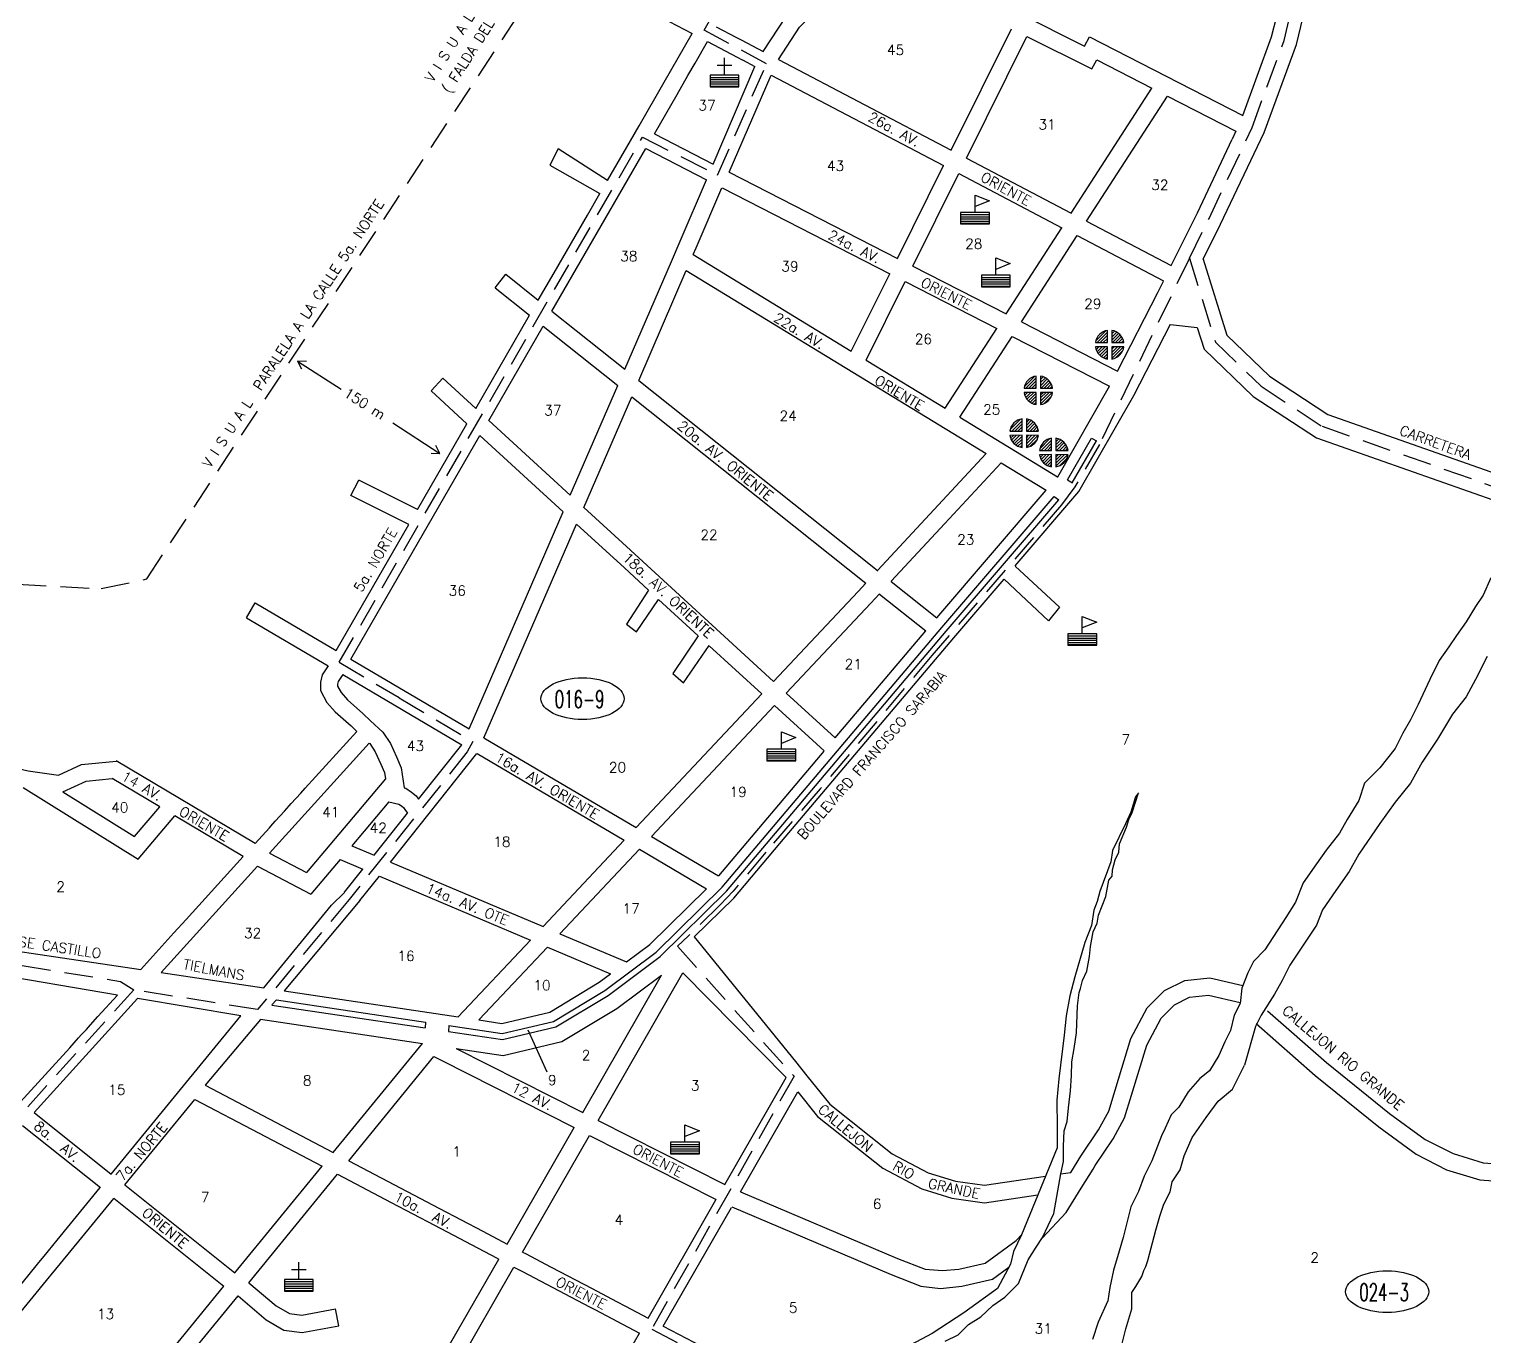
# Model space of a CAD drawing. Extents: x 400988 to 407997, y 1792700 to 1796871.
# Drawn here: x 404443 to 405457, y 1794947 to 1795858 of the extents above; entities that cross this region are included whole.
import ezdxf

# ---------------------------------------------------------------- set-up
doc = ezdxf.new("R2010")
doc.units = 0
doc.header["$LTSCALE"] = 80
doc.header["$MEASUREMENT"] = 0
doc.linetypes.add('HIDDEN', pattern=[0.375, 0.25, -0.125])
doc.layers.get('0').update_dxf_attribs({"linetype": 'CONTINUOUS'})
for name, color, linetype in [('4', 9, 'CONTINUOUS'), ('9', 5, 'CONTINUOUS'), ('A', 3, 'CONTINUOUS'), ('C', 1, 'CONTINUOUS'), ('D', 6, 'CONTINUOUS'), ('F', 15, 'CONTINUOUS'), ('L', 14, 'CONTINUOUS')]:
    doc.layers.add(name, color=color, linetype=linetype)
doc.styles.add('ROMANS', font='ROMANS', dxfattribs={"height": 7})

# ---------------------------------------------------------------- blocks, each defined once
blk = doc.blocks.new('IGL')
for p, q in [((-5, 5), (5, 5)), ((0, -2), (0, 10)), ((-10, -3.5), (10, -3.5)), ((-10, -5), (10, -5)), ((-10, -6.5), (10, -6.5)), ((-10, -8), (10, -8)), ((-10, -9.5), (10, -9.5))]:
    blk.add_line(p, q)
blk.add_lwpolyline([(-10, -2), (-10, -10), (10, -10), (10, -2)], close=True)
blk = doc.blocks.new('ESC')
for p, q in [((0, -2), (0, 10)), ((0, 10), (10, 6)), ((10, 6), (0, 2)), ((-10, -3.5), (10, -3.5)), ((-10, -5), (10, -5)), ((-10, -6.5), (10, -6.5)), ((-10, -8), (10, -8)), ((-10, -9.5), (10, -9.5))]:
    blk.add_line(p, q)
blk.add_lwpolyline([(-10, -2), (-10, -10), (10, -10), (10, -2)], close=True)
blk = doc.blocks.new('SME')
for p, q in [((-9.88686, 1.5), (-1.498153, 1.506218)), ((-9.650157, 2.621921), (-2.621921, 9.650157)), ((-8.64984, 1.500917), (-1.499727, 8.65103)), ((-6.526947, 1.50249), (-1.49926, 6.530177)), ((-4.404053, 1.504064), (-1.498793, 4.409324)), ((-2.281159, 1.505637), (-1.498325, 2.288471)), ((-1.498153, 1.506218), (-1.5, 9.88686)), ((1.5, 9.88686), (1.524648, 1.506218)), ((1.507269, 7.415385), (3.47039, 9.378507)), ((1.513489, 5.300286), (4.919461, 8.706257)), ((1.51971, 3.185186), (6.189124, 7.8546)), ((1.524648, 1.506218), (9.88686, 1.5)), ((1.961737, 1.505893), (7.295316, 6.839471)), ((4.081481, 1.504317), (8.241248, 5.664083)), ((6.201226, 1.50274), (9.018655, 4.32017)), ((8.32097, 1.501164), (9.604462, 2.784657)), ((-1.498153, -1.433517), (-9.88686, -1.5)), ((-9.835546, -1.806109), (-9.526582, -1.497145)), ((-9.378507, -3.47039), (-7.388315, -1.480198)), ((-8.706257, -4.919461), (-5.250048, -1.463252)), ((-7.8546, -6.189124), (-3.111781, -1.446305)), ((-6.839471, -7.295316), (-1.498267, -1.954111)), ((-5.664083, -8.241248), (-1.49873, -4.075895)), ((-4.32017, -9.018655), (-1.499194, -6.197679)), ((-2.784656, -9.604462), (-1.499657, -8.319463)), ((-1.5, -9.88686), (-1.498153, -1.433517)), ((1.524648, -1.433517), (1.5, -9.88686)), ((1.500949, -9.561497), (9.565005, -1.497441)), ((1.507152, -7.433974), (7.460417, -1.480709)), ((1.513356, -5.30645), (5.355829, -1.463976)), ((1.519559, -3.178927), (3.251241, -1.447244)), ((9.88686, -1.5), (1.524648, -1.433517)), ((4.033158, -9.150609), (9.150609, -4.033158))]:
    blk.add_line(p, q)
for start, end in [(98.626927, 171.373073), (8.626927, 81.373073), (188.626927, 261.373073), (278.626927, 351.373073)]:
    blk.add_arc((0, 0), 10, start, end)
blk = doc.blocks.new('ELL')
blk.add_circle((0, 0), 1)

msp = doc.modelspace()

# ---------------------------------------------------------------- linework, layer by layer
at = {"layer": '4', "color": 9, "linetype": 'HIDDEN'}
msp.add_line((404701.21875, 1795391.75), (404752.65625, 1795361.125), dxfattribs=at)
for points in [[(404175.375, 1795574), (404283.8125, 1795509.125), (404375.25, 1795473.875), (404493.40625, 1795467.75), (404525.3125, 1795474.5), (404819.34375, 1795920.5), (404876.15625, 1795998.375)], [(404913.885566, 1795856.87224), (404965.391955, 1795946.017656)], [(405252.132318, 1795698.110722), (405265.811515, 1795725.624299), (405295.849723, 1795789.013873), (405318.102282, 1795849.624167), (405322.453608, 1795867.588247)], [(404870.773749, 1795782.255846), (404923.118726, 1795755.917649), (404957.391175, 1795833.328721), (404913.885566, 1795856.87224)], [(404659.390512, 1795416.401291), (404870.773749, 1795782.255846)], [(405252.132318, 1795698.110722), (405189.444651, 1795568.219572), (405172.319523, 1795538.601677), (405162.965169, 1795526.119427), (405072.66904, 1795421.251147), (404994.764688, 1795328.288181), (404956.881829, 1795284.121145), (404934.147299, 1795256.964474), (404925.325263, 1795247.619776), (404903.010702, 1795225.81548), (404895.226553, 1795218.547381), (404976.541212, 1795127.927626)], [(405252.132318, 1795698.110722), (405270.247374, 1795639.429973), (405302.273477, 1795608.729133), (405344.698851, 1795580.862793), (405471.146684, 1795536.468113), (405553.107712, 1795493.748327), (405600.815551, 1795463.378804), (405630.448908, 1795422.168254), (405637.897766, 1795403.958869)], [(404659.390512, 1795416.401291), (404701.213067, 1795391.77468)], [(404752.650725, 1795361.126635), (404748.752474, 1795354.07463), (404666.283962, 1795251.164603), (404602.51747, 1795174.464482), (404516.230287, 1795188.123274)], [(404349.475051, 1795219.459429), (404506.917642, 1795194.07827), (404516.230287, 1795188.123274)], [(404516.230287, 1795188.123274), (404131.439383, 1794764.498931)], [(404976.541212, 1795127.927626), (404877.267319, 1794951.819629), (405167.442474, 1794798.214366)]]:
    msp.add_lwpolyline(points, dxfattribs=at)
at = {"layer": '9', "color": 5}
for points in [[(405462.391632, 1795475.2571), (405457.047968, 1795463.225294), (405451.704304, 1795455.20409), (405445.024723, 1795444.509151), (405438.345143, 1795435.151079), (405433.001478, 1795427.129875), (405426.321898, 1795417.771803), (405419.642317, 1795404.403129), (405411.626821, 1795387.023853), (405406.283156, 1795376.328914), (405400.939492, 1795366.970843), (405395.595827, 1795356.275903), (405384.908499, 1795342.90723), (405374.22117, 1795332.212291), (405370.213422, 1795320.180484), (405362.197925, 1795306.81181), (405356.854261, 1795297.453739), (405347.502848, 1795285.421932), (405340.823268, 1795276.063861), (405331.471855, 1795262.695187), (405326.12819, 1795249.326513), (405319.44861, 1795238.631574)], [(405459.7198, 1795420.445538), (405451.704304, 1795404.403129), (405445.024723, 1795392.371323), (405435.67331, 1795380.339516), (405424.985982, 1795362.96024), (405414.298653, 1795346.917832), (405406.283156, 1795332.212291), (405395.595827, 1795318.843617), (405384.908499, 1795304.138076), (405370.213422, 1795282.748198), (405363.533841, 1795270.716391), (405354.182428, 1795257.347717), (405344.831016, 1795243.979044), (405340.823268, 1795233.284105), (405322.156915, 1795205.325986), (405316.81325, 1795194.631047), (405311.469586, 1795185.272975), (405302.118173, 1795170.567434), (405298.110425, 1795162.54623), (405290.496708, 1795135.75507)], [(405081.78125, 1794943.375), (405090.90625, 1794947.75), (405098.1875, 1794954.875), (405106.78125, 1794960.25), (405115.125, 1794968.125), (405123.4375, 1794974.125), (405133.09375, 1794983.5), (405139.84375, 1795000), (405145.3125, 1795008.875), (405149.75, 1795015.625), (405157.53125, 1795032.25), (405162.46875, 1795059.875), (405164.28125, 1795068.5), (405164.28125, 1795079.25), (405164.78125, 1795089.875), (405166.875, 1795096.375), (405167.90625, 1795106), (405169.1875, 1795117.75), (405169.96875, 1795128.5), (405170.21875, 1795138.125), (405171.78125, 1795147.25), (405173.34375, 1795158.25), (405174.09375, 1795177), (405175.40625, 1795186.375), (405176.1875, 1795189), (405177.71875, 1795194.625), (405180.59375, 1795201.25), (405182.40625, 1795211.375), (405183.1875, 1795218.375), (405185, 1795228.625), (405187.875, 1795234.625), (405188.65625, 1795240.25), (405193.84375, 1795253.125), (405195.90625, 1795264.5), (405198.25, 1795267.375), (405198.53125, 1795271.875), (405200.34375, 1795278.875), (405202.9375, 1795284.125), (405203.46875, 1795289.875)], [(405198.5, 1795285.375), (405197.46875, 1795277.375), (405189.65625, 1795256.75), (405187.84375, 1795249.625), (405185.5, 1795243.75), (405183.96875, 1795233), (405179.28125, 1795221.25), (405172.25, 1795197.25), (405168.875, 1795184), (405166.28125, 1795170.125), (405164.75, 1795156.625), (405161.125, 1795126.125), (405159.8125, 1795111.25), (405159.84375, 1795092.25), (405159.84375, 1795078.125), (405135.15625, 1795017.375), (405129.40625, 1795005.875), (405127.34375, 1794997.125), (405118.25, 1794980.125), (405094.78125, 1794963.125), (405072.90625, 1794948.75), (405053.90625, 1794938.625)], [(405319.4375, 1795238.625), (405304.78125, 1795216), (405296.78125, 1795208), (405292.78125, 1795200), (405288.75, 1795189.25), (405287.4375, 1795178.625), (405283.40625, 1795170.625), (405280.75, 1795159.875), (405276.75, 1795151.875), (405272.71875, 1795142.5), (405266.0625, 1795131.75), (405259.375, 1795126.5), (405251.34375, 1795117.125), (405244.6875, 1795106.375), (405239.34375, 1795101), (405235.3125, 1795091.75), (405232.65625, 1795086.375), (405225.96875, 1795069), (405220.625, 1795058.25), (405216.625, 1795047.625), (405211.28125, 1795036.875), (405205.9375, 1795015.5), (405203.25, 1795006.125), (405199.25, 1794992.75), (405196.59375, 1794980.75), (405195.25, 1794971.375), (405188.5625, 1794956.625), (405184.5625, 1794944.625)], [(405200.318651, 1794918.145718), (405200.77436, 1794919.666117), (405200.77436, 1794929.488342), (405204.980095, 1794940.713742), (405207.783918, 1794951.939142), (405211.989653, 1794965.970893), (405211.989653, 1794977.196293), (405214.793477, 1794981.405818), (405218.999212, 1794988.421693), (405220.401124, 1794992.631218), (405221.803035, 1794995.437568), (405223.204947, 1794999.647093), (405228.812594, 1795020.694718), (405231.616417, 1795030.516944), (405234.420241, 1795038.935994), (405238.625976, 1795047.355044), (405240.027887, 1795054.370919), (405245.635534, 1795062.789969), (405248.439358, 1795072.612194), (405254.047004, 1795085.240769), (405263.860386, 1795099.27252), (405272.271856, 1795110.49792), (405282.085238, 1795118.91697), (405290.496708, 1795135.75507)]]:
    msp.add_lwpolyline(points, dxfattribs=at)
at = {"layer": '9', "color": 5, "linetype": 'CONTINUOUS'}
msp.add_lwpolyline([(405203.46875, 1795289.875), (405208.213764, 1795301.618367), (405209.855349, 1795306.821081), (405212.317728, 1795311.749967), (405216.695289, 1795325.441319), (405214.506508, 1795322.703049), (405211.223337, 1795312.023794), (405207.666569, 1795303.808983), (405198.5, 1795285.375)], dxfattribs=at)
at = {"layer": 'C', "color": 1}
msp.add_line((404804.46875, 1795130.875), (404791.0625, 1795160.125), dxfattribs=at)
at = {"layer": 'F', "color": 15}
for p, q in [((404809.15625, 1795905), (404905.5625, 1795854.5)), ((405133.34375, 1795868.625), (405179.0625, 1795845.75)), ((405086, 1795773.375), (405128.03125, 1795857.875)), ((405096.65625, 1795767.75), (405138.75, 1795852.5)), ((405138.75, 1795852.5), (405184.0625, 1795829.875)), ((404965.75, 1795836.5), (405086, 1795773.375)), ((404920.21875, 1795763.625), (404949.21875, 1795831.5)), ((404931.1875, 1795758), (404960.46875, 1795825.625)), ((404960.46875, 1795825.625), (405080.6875, 1795762.625)), ((405169.75, 1795729.375), (405226.03125, 1795816.5)), ((405180.4375, 1795723.75), (405236.78125, 1795811)), ((404879.125, 1795784.75), (404920.21875, 1795763.625)), ((404846.46875, 1795752.125), (404862.4375, 1795779.75)), ((404873.125, 1795774.375), (404915.5, 1795752.625)), ((405096.65625, 1795767.75), (405169.75, 1795729.375)), ((404931.1875, 1795758), (405048.5625, 1795697.875)), ((405048.5625, 1795697.875), (405080.6875, 1795762.625)), ((405059.25, 1795692.5), (405091.3125, 1795757)), ((405091.3125, 1795757), (405163.21875, 1795719.25)), ((404897.21875, 1795709.875), (404915.5, 1795752.625)), ((404908.25, 1795705.125), (404926.1875, 1795747.125)), ((404926.40625, 1795747), (405043.21875, 1795687.125)), ((405180.4375, 1795723.75), (405239.46875, 1795692.875)), ((405124.3125, 1795659.125), (405163.21875, 1795719.25)), ((405135.0625, 1795653.625), (405173.90625, 1795713.75)), ((405173.90625, 1795713.75), (405234.125, 1795682.125)), ((404906.21875, 1795700.5), (404908.25, 1795705.125)), ((404906.21875, 1795700.5), (405016.4375, 1795633.25)), ((405059.25, 1795692.5), (405124.3125, 1795659.125)), ((404768.15625, 1795677.375), (404775.625, 1795686.75)), ((404775.625, 1795686.75), (404798.25, 1795668.75)), ((404868.3125, 1795612.875), (404901.40625, 1795689.375)), ((404901.40625, 1795689.375), (405110.5, 1795561.875)), ((405016.4375, 1795633.25), (405043.21875, 1795687.125)), ((404768.15625, 1795677.375), (404792.15625, 1795658.25)), ((405026.71875, 1795627), (405053.90625, 1795681.75)), ((405053.90625, 1795681.75), (405117.78125, 1795649)), ((404754.65625, 1795593.25), (404792.15625, 1795658.25)), ((404807.71875, 1795661.125), (404858.5625, 1795620.625)), ((405135.0625, 1795653.625), (405201.96875, 1795619.375)), ((405238.96875, 1795651.875), (405257.65625, 1795649.75)), ((404763.71875, 1795585), (404801.65625, 1795650.625)), ((404801.65625, 1795650.625), (404853.625, 1795609.25)), ((405081.84375, 1795593.375), (405117.78125, 1795649)), ((405092.09375, 1795587.125), (405128.5, 1795643.5)), ((405128.5, 1795643.5), (405196.375, 1795608.75)), ((405026.71875, 1795627), (405081.84375, 1795593.375)), ((404723.46875, 1795605.5), (404731.59375, 1795614.375)), ((404731.59375, 1795614.375), (404754.65625, 1795593.25)), ((404723.46875, 1795605.5), (404748.5, 1795582.625)), ((404820.5625, 1795532.875), (404853.625, 1795609.25)), ((404829.90625, 1795524.375), (404863.34375, 1795601.5)), ((404713.96875, 1795522.875), (404748.5, 1795582.625)), ((404763.71875, 1795585), (404820.5625, 1795532.875)), ((405092.09375, 1795587.125), (405160.28125, 1795545.625)), ((404667.5625, 1795418.5), (404757.5625, 1795574.375)), ((404757.5625, 1795574.375), (404815.5, 1795521.25)), ((405183.78125, 1795572.625), (405187.3125, 1795570.75)), ((405034.78125, 1795480.375), (405110.5, 1795561.875)), ((405120.96875, 1795555.5), (405152.34375, 1795536.375)), ((405167.125, 1795543.5), (405170.53125, 1795541.375)), ((405157.8125, 1795532), (405161.03125, 1795529.625)), ((404749.96875, 1795370), (404815.5, 1795521.25)), ((404657.21875, 1795424.625), (404707.9375, 1795512.375)), ((404760.375, 1795363.875), (404824.875, 1795512.75)), ((404824.875, 1795512.75), (404858.25, 1795482.125)), ((404858.25, 1795482.125), (404875.03125, 1795466.75)), ((405130.71875, 1795483.5), (405161.46875, 1795454.75)), ((405122.90625, 1795474.375), (405153.90625, 1795445.375)), ((404882.09375, 1795460.25), (404909.78125, 1795434.875)), ((405030, 1795457.625), (405036, 1795464.125)), ((404594.84375, 1795447.5), (404600.90625, 1795457.75)), ((404600.90625, 1795457.75), (404657.21875, 1795424.625)), ((404971.125, 1795395), (405029.96875, 1795457.625)), ((405161.46875, 1795454.75), (405153.90625, 1795445.375)), ((404594.84375, 1795447.5), (404651.625, 1795414)), ((404667.5625, 1795418.5), (404749.96875, 1795370)), ((404917.28125, 1795428), (404954.0625, 1795394.375)), ((404661.96875, 1795407.875), (404745, 1795359)), ((404866.5625, 1795301.375), (404954.0625, 1795394.375)), ((404971.125, 1795395), (405005.28125, 1795363.75)), ((404877.15625, 1795295.125), (404962.90625, 1795386.25)), ((404962.90625, 1795386.25), (404997.53125, 1795354.625)), ((404610.875, 1795283.375), (404680.4375, 1795360)), ((404714.8125, 1795321.125), (404745, 1795359)), ((404760.375, 1795363.875), (404866.5625, 1795301.375)), ((404695.1875, 1795277.125), (404755.4375, 1795352.875)), ((404755.59375, 1795352.75), (404858.125, 1795292.375)), ((404683.71875, 1795282), (404707, 1795311.25)), ((404668.1875, 1795288.625), (404683.71875, 1795282)), ((404801.53125, 1795232.25), (404858.125, 1795292.375)), ((404877.15625, 1795295.125), (404923.96875, 1795267.625)), ((404552.78125, 1795237.25), (404592.5625, 1795281.125)), ((404610.875, 1795283.375), (404636.71875, 1795269.875)), ((404660.0625, 1795279), (404675.96875, 1795272.25)), ((404695.1875, 1795277.125), (404801.53125, 1795232.25)), ((404813.3125, 1795227.25), (404868.71875, 1795286.125)), ((404868.71875, 1795286.125), (404915.46875, 1795258.625)), ((404535.34375, 1795200.25), (404602.53125, 1795274.25)), ((404602.53125, 1795274.25), (404639.65625, 1795254.75)), ((404663.0625, 1795256.125), (404675.96875, 1795272.25)), ((404673.90625, 1795250.375), (404687.4375, 1795267.375)), ((404687.4375, 1795267.375), (404792.75, 1795222.875)), ((404606.875, 1795189.625), (404654.125, 1795247.25)), ((404673.90625, 1795250.375), (404621.125, 1795187.5)), ((404521.0625, 1795202.375), (404544.21875, 1795227.875)), ((404813.3125, 1795227.25), (404859.75, 1795207.625)), ((404742.375, 1795169.375), (404792.75, 1795222.875)), ((404756.8125, 1795167.25), (404804.53125, 1795217.875)), ((404804.53125, 1795217.875), (404848.625, 1795199.25)), ((404907, 1795225), (404977.4375, 1795138.25)), ((404829.21875, 1795102.625), (404884.21875, 1795198.375)), ((404839.9375, 1795097.25), (404898.96875, 1795200)), ((404971.03125, 1795127), (404898.96875, 1795200)), ((404446.6875, 1795102.625), (404518.90625, 1795182.125)), ((404612.5625, 1795177.625), (404615.625, 1795181.25)), ((405241.84375, 1795177.75), (405252.28125, 1795183)), ((404500.53125, 1795059.75), (404590.84375, 1795170)), ((404604.5625, 1795167.625), (404566.03125, 1795121.75)), ((404719.625, 1795165.625), (404719.25, 1795161.625)), ((404735.78125, 1795163.25), (404735.6875, 1795159.25)), ((404655.25, 1795074.75), (404717.46875, 1795150.875)), ((404741, 1795147.25), (404829.21875, 1795102.625)), ((404666.09375, 1795069.125), (404725.5, 1795141.75)), ((404977.4375, 1795138.25), (404985.53125, 1795128.25)), ((404928.1875, 1795052.5), (404971.03125, 1795127)), ((404566.03125, 1795121.75), (404655.25, 1795074.75)), ((404939.125, 1795047.5), (404979.125, 1795117.125)), ((404509.90625, 1795052.25), (404558.8125, 1795111.875)), ((404558.8125, 1795111.875), (404647.5, 1795065.375)), ((404839.9375, 1795097.25), (404928.1875, 1795052.5)), ((404776.625, 1795011), (404823.25, 1795092.25)), ((404787.25, 1795005.375), (404833.96875, 1795086.75)), ((404833.96875, 1795086.75), (404922.21875, 1795042.125)), ((404586.65625, 1794991), (404647.5, 1795065.375)), ((404596.5, 1794984.125), (404658.3125, 1795059.625)), ((405162.46875, 1795059.875), (405169.4375, 1795061)), ((404874.75, 1794959.5), (404922, 1795041.75)), ((404885.375, 1794953.875), (404932.9375, 1795036.625)), ((404711.40625, 1794873.375), (404781.28125, 1794995)), ((404659.125, 1794954.125), (404656.9375, 1794965.875)), ((404633.59375, 1794949.375), (404659.125, 1794954.125)), ((404620.75, 1794951.125), (404633.59375, 1794949.375)), ((404791.4375, 1794814.375), (404868.78125, 1794949))]:
    msp.add_line(p, q, dxfattribs=at)
for points in [[(405261.793461, 1795697.326624), (405273.908226, 1795721.69359), (405304.15761, 1795785.528808), (405326.728205, 1795847.005349), (405348.498283, 1795936.88126), (405363.060394, 1795997.956774), (405369.57321, 1796067.221497), (405368.020097, 1796140.732952), (405374.446631, 1796453.900013), (405383.432741, 1796515.861013), (405400.123504, 1796583.517125), (405414.449741, 1796629.727439)], [(404955.09375, 1795842), (404970.9375, 1795866.5), (404987.65625, 1795883.25), (405010.96875, 1795897.625), (405027.125, 1795908.375)], [(404965.75, 1795836.5), (404980.3125, 1795859), (404995.15625, 1795873.875), (405017.46875, 1795887.5), (405039.46875, 1795902.25)], [(405289.38271, 1795797.513012), (405309.476359, 1795852.242985), (405312.750958, 1795865.761887)], [(404922.21875, 1795859.25), (404936.5, 1795851.75), (404939.71875, 1795850.125), (404955.09375, 1795842)], [(404868.4375, 1795790.25), (404886.0625, 1795820.75), (404905.5625, 1795854.5)], [(404879.125, 1795784.75), (404894.9375, 1795812.125), (404902.59375, 1795825.375), (404907.59375, 1795834), (404916.21875, 1795848.875)], [(404916.21875, 1795848.875), (404936.96875, 1795838), (404940.4375, 1795836.125), (404940.53125, 1795836.125), (404949.21875, 1795831.5)], [(405179.077426, 1795845.791723), (405182.569529, 1795852.198198), (405289.38271, 1795797.513012)], [(405184.068474, 1795829.875245), (405187.509416, 1795836.187862), (405226.04343, 1795816.459588)], [(405236.779049, 1795810.963269), (405284.502575, 1795786.530237), (405282.0241, 1795780.854871)], [(404862.427816, 1795779.794533), (404868.434975, 1795790.199501)], [(404846.471455, 1795752.182896), (404811.976049, 1795774.142186), (404806.336912, 1795762.859972), (404841.143671, 1795742.963448)], [(404807.71875, 1795661.125), (404842.09375, 1795720.625), (404873.125, 1795774.375)], [(405239.459746, 1795692.837797), (405257.714804, 1795729.555009), (405282.0241, 1795780.854871)], [(404798.25, 1795668.75), (404809.21875, 1795687.75), (404832.5, 1795728), (404841.15625, 1795743)], [(404858.5625, 1795620.625), (404891.0625, 1795695.625), (404897.21875, 1795709.875)], [(405261.793461, 1795697.326624), (405278.159024, 1795644.313071), (405307.905094, 1795615.797915), (405348.719348, 1795588.989811), (405474.73558, 1795544.746661), (405557.61254, 1795501.549473), (405607.110692, 1795470.040284), (405638.376468, 1795426.559562), (405645.010609, 1795410.341822)], [(405201.964195, 1795619.348442), (405230.190222, 1795674.193591), (405234.116272, 1795682.09023)], [(405130.727922, 1795483.516002), (405175.134688, 1795535.308273), (405213.481233, 1795602.391517), (405238.975238, 1795651.928154)], [(405257.64468, 1795649.742742), (405262.335725, 1795634.546874), (405296.641861, 1795601.660351), (405340.678355, 1795572.735776), (405467.557787, 1795528.189565), (405548.602885, 1795485.947182), (405594.520409, 1795456.717323), (405622.521349, 1795417.776947), (405635.161488, 1795386.877019), (405633.552692, 1795347.940044), (405614.497436, 1795275.486382), (405585.158745, 1795183.635312), (405563.142799, 1795118.172941), (405540.88684, 1795065.104094)], [(404868.3125, 1795612.875), (405031.0625, 1795483.375), (405034.875, 1795480.25)], [(404863.34375, 1795601.5), (405026.59375, 1795471.5), (405026.625, 1795471.5)], [(405160.271543, 1795545.626992), (405160.356481, 1795545.726056), (405196.371621, 1795608.730751)], [(405167.139893, 1795543.487648), (405183.775739, 1795572.590311)], [(405170.523701, 1795541.347109), (405187.312448, 1795570.717254)], [(405044.1875, 1795472.875), (405081.59375, 1795513.125), (405120.96875, 1795555.5)], [(404667.649598, 1795532.593682), (404673.020348, 1795543.324714)], [(404713.957275, 1795522.836285), (404673.020348, 1795543.324714)], [(404707.943146, 1795512.427256), (404667.649598, 1795532.593682)], [(404735.7825, 1795163.257207), (404773.113674, 1795157.686655), (404808.861892, 1795166.140532), (404844.657791, 1795187.610816), (404880.505621, 1795214.377726), (404926.449796, 1795259.643351), (405079.457926, 1795440.618604), (405157.79873, 1795531.988648)], [(405076.108156, 1795447.465984), (405152.357773, 1795536.397045)], [(404735.684255, 1795159.227579), (404773.284893, 1795153.616818), (404810.386792, 1795162.390818), (404846.888817, 1795184.284635), (404883.118034, 1795211.336319), (404929.386816, 1795256.921757), (405082.503573, 1795438.025494), (405161.022389, 1795529.603155)], [(404829.90625, 1795524.375), (404856.875, 1795499.625), (404962.28125, 1795403.125)], [(404970.317243, 1795294.491494), (405087.833456, 1795433.48755), (405122.909225, 1795474.39694)], [(405021.1875, 1795465.75), (405021.21875, 1795465.75), (405026.59375, 1795471.5)], [(405044.1875, 1795472.875), (405044.28125, 1795472.75), (405076.09375, 1795447.5)], [(404875.024032, 1795466.762509), (404859.687666, 1795443.039724), (404866.66667, 1795437.551333), (404882.106305, 1795460.276919)], [(404962.28125, 1795403.125), (405021.21875, 1795465.75), (405021.21875, 1795465.75)], [(405036, 1795464.125), (405036.03125, 1795464), (405068.34375, 1795438.25)], [(404909.78128, 1795434.933566), (404892.090182, 1795408.612546), (404899.567686, 1795402.126266), (404917.292631, 1795428.055048)], [(405005.29347, 1795363.740258), (405068.340749, 1795438.311442)], [(404651.633171, 1795414.005527), (404647.621119, 1795407.760874), (404646.32434, 1795402.570695), (404646.32434, 1795396.731743), (404650.863068, 1795388.297702), (404656.698576, 1795381.809977), (404667.721203, 1795372.078391), (404671.646959, 1795368.150318)], [(404661.981433, 1795407.911966), (404658.78451, 1795402.93604), (404658.32434, 1795401.094272), (404658.32434, 1795399.755583), (404660.74782, 1795395.252177), (404665.158506, 1795390.348523), (404675.944148, 1795380.826164), (404681.211779, 1795375.555425), (404689.870333, 1795367.613733), (404695.084279, 1795359.788199), (404699.401948, 1795350.427728), (404702.707048, 1795342.986865), (404704.714524, 1795328.926245)], [(404600.8125, 1795290.125), (404610.78125, 1795301.125), (404611.6875, 1795302.125), (404614.84375, 1795305.625), (404621.28125, 1795312.75), (404624.65625, 1795316.375), (404626.03125, 1795318), (404632.65625, 1795325.25), (404635.78125, 1795328.625), (404642.90625, 1795336.5), (404671.65625, 1795368.125)], [(404680.439406, 1795359.980644), (404680.688998, 1795359.751715), (404684.579337, 1795353.912764), (404688.469676, 1795345.478722), (404691.063235, 1795339.639771), (404691.711625, 1795335.098364), (404636.705767, 1795269.889922)], [(404252.6875, 1795344.25), (404272.6875, 1795327.75), (404290.96875, 1795320.75), (404304.46875, 1795319.375), (404320.875, 1795323.5), (404333.90625, 1795332.125), (404346.96875, 1795340.375), (404369.75, 1795346.875), (404397.1875, 1795350.125), (404416.625, 1795346.875), (404442.625, 1795340.75), (404463.65625, 1795337.875), (404479.875, 1795345.25), (404503.84375, 1795347.625)], [(404600.801123, 1795290.152453), (404503.85508, 1795347.67525)], [(404923.980361, 1795267.56458), (404997.539845, 1795354.56941)], [(404439.118748, 1795329.068927), (404519.241903, 1795279.334679), (404544.88909, 1795309.374391)], [(404466.6875, 1795326.125), (404483.0625, 1795333.5), (404501.125, 1795335.375)], [(404534.415967, 1795315.588605), (404501.122354, 1795335.343323)], [(404704.714524, 1795328.926245), (404705.9762, 1795328.61064), (404709.866539, 1795326.01555), (404713.108488, 1795323.42046), (404714.827692, 1795321.126836)], [(404466.676219, 1795326.087218), (404516.810412, 1795294.967794), (404534.415967, 1795315.588605)], [(404694.025504, 1795319.230331), (404668.17914, 1795288.589937)], [(404694.025504, 1795319.230331), (404701.046922, 1795317.47394), (404702.774123, 1795316.321793), (404704.420146, 1795315.004197), (404705.251888, 1795313.894555), (404706.993339, 1795311.280836)], [(404592.565472, 1795281.085678), (404544.88909, 1795309.374391)], [(404906.990016, 1795225.029071), (404934.526599, 1795252.158967), (404970.317243, 1795294.491494)], [(404660.077296, 1795278.985349), (404639.670667, 1795254.793663)], [(404859.757335, 1795207.621447), (404875.933899, 1795219.700188), (404915.46807, 1795258.650478)], [(404654.112026, 1795247.235148), (404663.077, 1795256.088)], [(404361.787596, 1795226.142169), (404521.068804, 1795202.374253)], [(404504.857909, 1795184.527007), (404412.036597, 1795200.21862)], [(404535.345521, 1795200.243884), (404606.887076, 1795189.568465)], [(404741.003421, 1795147.312062), (404773.755745, 1795142.424766), (404814.580267, 1795152.079106), (404853.024139, 1795175.137638), (404884.221195, 1795198.4319)], [(404756.815807, 1795167.196124), (404772.814041, 1795164.80887), (404806.193317, 1795172.70253), (404840.753495, 1795193.431633), (404848.616604, 1795199.30287)], [(405169.4375, 1795061), (405176.4375, 1795072.25), (405188.65625, 1795090.625), (405195.90625, 1795103.625), (405200.3125, 1795118.375), (405211.25, 1795154.25), (405222.6875, 1795175.625), (405234.75, 1795187.625), (405248.875, 1795194.75), (405266.3125, 1795196.5), (405289.4375, 1795191.125)], [(404621.130663, 1795187.443039), (404742.369277, 1795169.351833)], [(404437.28125, 1795110.125), (404471.53125, 1795147.875), (404477.65625, 1795154.625), (404479.59375, 1795156.75), (404483.1875, 1795160.625), (404486, 1795163.75), (404491.25, 1795169.5), (404504.84375, 1795184.5)], [(404590.853163, 1795169.989352), (404518.911409, 1795182.151237)], [(404612.555013, 1795177.600905), (404719.24903, 1795161.680041)], [(404615.620029, 1795181.187831), (404719.63778, 1795165.66632)], [(405149.625, 1795015.375), (405166.3125, 1795033.125), (405176.71875, 1795049.875), (405185, 1795063.25), (405186.53125, 1795065.75), (405198.90625, 1795084.375), (405207, 1795099), (405211.8125, 1795114.875), (405222.375, 1795149.625), (405232.40625, 1795168.375), (405241.84375, 1795177.75)], [(405252.28125, 1795183), (405265.53125, 1795184.375), (405287.5, 1795179.25)], [(404604.562958, 1795167.671686), (404717.458718, 1795150.825399)], [(405306.53125, 1795173.625), (405347.625, 1795137.625), (405391.5625, 1795102.125), (405416.5, 1795083.875), (405435.96875, 1795074.125), (405456.90625, 1795067.625), (405501.78125, 1795064.375), (405540.875, 1795065.125)], [(405298.625, 1795164.625), (405339.90625, 1795128.5), (405384.21875, 1795092.625), (405410.21875, 1795073.625), (405431.46875, 1795062.875), (405454.65625, 1795055.75), (405501.46875, 1795052.375), (405535.8125, 1795053)], [(404725.5, 1795141.75), (404730.46875, 1795139.25), (404823.25, 1795092.25)], [(404985.53125, 1795128.25), (405001.4375, 1795108.625), (405045, 1795074), (405070.125, 1795060.75), (405089.09375, 1795054.875), (405109.25, 1795052), (405151.78125, 1795058.375)], [(404979.125, 1795117.125), (404992.9375, 1795100), (405038.40625, 1795064), (405065.5, 1795049.625), (405086.46875, 1795043.125), (405109.28125, 1795039.875), (405146.53125, 1795045.375)], [(404446.681079, 1795102.631403), (404500.523781, 1795059.687576)], [(404438.595742, 1795093.730732), (404492.92059, 1795050.402355)], [(404666.09375, 1795069.125), (404729.4375, 1795035.75), (404759.65625, 1795020), (404776.625, 1795011)], [(404658.3125, 1795059.625), (404695.59375, 1795040), (404725.8125, 1795024.125), (404769.1875, 1795001.375), (404770.65625, 1795000.625)], [(404420.5625, 1794962), (404448.28125, 1794995.875), (404449.1875, 1794997), (404455.90625, 1795005.125), (404456.78125, 1795006.25), (404462.90625, 1795013.75), (404492.90625, 1795050.375)], [(404509.906206, 1795052.204348), (404586.645267, 1794990.998856)], [(404939.125, 1795047.5), (405048.65625, 1795000.875), (405067.84375, 1794993.5)], [(404430.53125, 1794955.25), (404457.5, 1794988.25), (404458.65625, 1794989.625), (404465.09375, 1794997.5), (404502.28125, 1795042.875)], [(404502.280532, 1795042.937059), (404579.044527, 1794981.711681)], [(404933.125, 1795037), (405044.15625, 1794989.75), (405064.875, 1794981.75), (405078.59375, 1794980), (405093.46875, 1794981.75), (405114.96875, 1794986.625), (405126.15625, 1794994.875)], [(405091.4375, 1794993.5), (405109.875, 1794997.75), (405131.4375, 1795013.625), (405135.25, 1795017.625)], [(404787.25, 1795005.375), (404789.28125, 1795004.375), (404807.28125, 1794994.875), (404835.71875, 1794980), (404852.84375, 1794971), (404859.03125, 1794967.75), (404874.75, 1794959.5)], [(404648.5, 1794787.875), (404741.65625, 1794950.125), (404749.5, 1794963.75), (404770.65625, 1795000.625)], [(404781.28125, 1794995), (404787.1875, 1794991.875), (404816.71875, 1794976.375), (404833.84375, 1794967.375), (404837.71875, 1794965.375), (404868.78125, 1794949)], [(405067.84375, 1794993.5), (405079.90625, 1794992.5), (405091.4375, 1794993.5)], [(404596.5, 1794984.125), (404615.4375, 1794968), (404624.71875, 1794962.75), (404633.34375, 1794961.5), (404656.9375, 1794965.875)], [(404508.15625, 1794895.125), (404543.90625, 1794938.75), (404544.125, 1794939), (404579.03125, 1794981.75)], [(404517.6875, 1794887.75), (404537.28125, 1794911.75), (404588.90625, 1794974.875)], [(404588.90625, 1794974.875), (404608.5, 1794958.125), (404620.75, 1794951.125)], [(404885.375, 1794953.875), (404912.09375, 1794939.875), (404981.28125, 1794903.5), (404990.96875, 1794898.375)]]:
    msp.add_lwpolyline(points, dxfattribs=at)
at = {"layer": 'F', "color": 15, "linetype": 'CONTINUOUS'}
msp.add_lwpolyline([(404544.21875, 1795227.875), (404552.78125, 1795237.25)], dxfattribs=at)
at = {"layer": 'L', "color": 14}
for points in [[(404636.567368, 1795626.034427), (404630.432914, 1795626.334357), (404633.214404, 1795620.85852)], [(404630.432914, 1795626.334357), (404660.790413, 1795606.653258)], [(404696.708077, 1795583.367442), (404729.658748, 1795562.005161)], [(404723.521383, 1795562.23802), (404729.658748, 1795562.005161), (404726.817571, 1795567.450267)]]:
    msp.add_lwpolyline(points, dxfattribs=at)

# ---------------------------------------------------------------- block references
at = {"layer": '4', "color": 9, "xscale": 28.996584, "yscale": 14.498292, "zscale": 28.996584}
for p in [(404829.082466, 1795391.068375), (405390.008989, 1794977.853675)]:
    msp.add_blockref('ELL', p, dxfattribs=at)
at = {"layer": 'A', "color": 3, "xscale": 1.006826, "yscale": 1.006826, "zscale": 1.006826}
for name, p in [('IGL', (404928.004739, 1795827.438)), ('ESC', (405102.720442, 1795731.886617)), ('ESC', (405117.19613, 1795688.157742)), ('SME', (405196.530661, 1795637.703768)), ('SME', (405146.806453, 1795605.944167)), ('SME', (405136.950768, 1795576.048444)), ('SME', (405157.584523, 1795562.590393)), ('ESC', (405177.44582, 1795438.304926)), ('ESC', (404967.695685, 1795357.855656)), ('ESC', (404900.44467, 1795083.952763)), ('IGL', (404631.267217, 1794988.359707))]:
    msp.add_blockref(name, p, dxfattribs=at)

# ---------------------------------------------------------------- texts
at = {"layer": '4', "color": 9, "style": 'ROMANS', "width": 0.63}
for s, p in [('016-9', (404809.70373, 1795384.607272)), ('024-3', (405370.630253, 1794971.392572))]:
    msp.add_text(s, height=12.08191, dxfattribs=at).set_placement(p)
at = {"layer": 'C', "color": 1, "style": 'ROMANS'}
for s, p in [('45', (405041.336813, 1795839.593469)), ('37', (404909.863775, 1795801.00184)), ('31', (405146.917713, 1795787.708343)), ('43', (404999.488792, 1795758.849106)), ('32', (405225.542035, 1795745.569521)), ('38', (404855.316758, 1795695.932407)), ('28', (405095.810235, 1795704.578346)), ('39', (404967.665898, 1795688.816688)), ('29', (405178.787761, 1795662.744304)), ('26', (405060.701156, 1795638.18928)), ('37', (404802.337816, 1795588.469559)), ('24', (404966.410195, 1795584.682937)), ('25', (405108.317773, 1795589.043039)), ('22', (404911.255186, 1795501.784802)), ('23', (405090.243879, 1795498.489919)), ('36', (404735.749444, 1795462.86195)), ('21', (405011.821841, 1795411.647304)), ('43', (404706.597964, 1795354.604187)), ('7', (405204.851434, 1795359.106852)), ('20', (404847.451572, 1795339.708681)), ('19', (404931.5575, 1795322.587549)), ('40', (404500.441467, 1795311.778433)), ('41', (404647.603495, 1795308.534057)), ('42', (404680.666329, 1795297.503181)), ('18', (404766.850138, 1795287.875946)), ('2', (404462.262988, 1795256.567358)), ('17', (404856.888386, 1795241.358193)), ('32', (404593.088131, 1795224.223972)), ('16', (404699.989199, 1795208.312316)), ('10', (404794.810128, 1795187.865142)), ('2', (404828.50437, 1795139.17293)), ('8', (404634.125627, 1795121.524658)), ('9', (404805.005809, 1795121.835112)), ('3', (404904.543145, 1795118.054933)), ('15', (404498.422872, 1795115.077564)), ('1', (404738.335077, 1795071.995525)), ('7', (404563.046352, 1795040.231342)), ('6', (405031.450465, 1795035.557088)), ('4', (404851.491328, 1795024.348955)), ('2', (405336.461696, 1794998.097898)), ('13', (404490.551089, 1794958.811552)), ('5', (404972.954743, 1794963.218813)), ('31', (405144.273861, 1794948.604784))]:
    msp.add_text(s, height=7, dxfattribs=at).set_placement(p)
at = {"layer": 'D', "color": 6, "style": 'ROMANS'}
for s, rotation, p in [('( FALDA DEL CERRO )', 57.661878, (404736.558003, 1795812.327206)), ('V I S U A L', 57.661878, (404724.651661, 1795819.896203)), ('26a. AV.', 331.298218, (405027.382196, 1795794.240601)), ('ORIENTE', 331.298218, (405105.877768, 1795752.417242)), ('V I S U A L  PARALELA A LA CALLE 5a. NORTE', 56.606006, (404569.286505, 1795551.249859)), ('24a. AV.', 333.147356, (404999.512883, 1795711.832326)), ('ORIENTE', 333.147356, (405064.156427, 1795678.796935)), ('22a. AV.', 328.827356, (404961.557537, 1795654.548539)), ('ORIENTE', 328.827356, (405031.940969, 1795611.001527)), ('20a. AV. ORIENTE', 321.061209, (404894.493186, 1795580.014906)), ('CARRETERA', 339.946255, (405397.928125, 1795575.207659)), ('5a. NORTE', 59.742469, (404675.253708, 1795464.655676)), ('18a. AV. ORIENTE', 317.102984, (404856.407009, 1795488.52217)), ('BOULEVARD FRANCISCO SARABIA', 48.877356, (404983.484109, 1795292.276206)), ('16a. AV. ORIENTE', 329.459472, (404767.305151, 1795348.235021)), ('14a. AV. OTE', 337.468041, (404719.168529, 1795256.374725)), ('BOULEVARD JOSE CASTILLO', 351.597422, (404366.247808, 1795228.713146)), ('TIELMANS', 349.224802, (404550.271693, 1795202.773283)), ('12 AV. ', 332.838091, (404778.760095, 1795117.994966)), ('8a.  AV. ', 320.147356, (404445.839159, 1795092.065859)), ('7a. NORTE', 50.417356, (404508.619561, 1795054.133235)), ('ORIENTE', 332.007457, (404863.287098, 1795075.04692)), ('10a.  AV.', 332.148816, (404696.94632, 1795041.851018)), ('ORIENTE', 320.147356, (404521.282775, 1795031.789299)), ('ORIENTE', 332.959685, (404809.638527, 1794982.465624))]:
    msp.add_text(s, height=7, rotation=rotation, dxfattribs=at).set_placement(p)
at = {"layer": 'D', "linetype": 'CONTINUOUS', "style": 'ROMANS'}
for s, rotation, p in [('14 AV.', 329.804281, (404506.951253, 1795334.902676)), ('ORIENTE', 329.804281, (404547.05621, 1795310.463741)), ('CALLEJON', 320.332166, (404992.575016, 1795103.725204)), ('RIO', 330.642831, (405044.556722, 1795063.229403)), ('GRANDE', 347.984957, (405069.497363, 1795050.077757))]:
    msp.add_text(s, height=7, rotation=rotation, dxfattribs=at).set_placement(p)
at = {"layer": 'D', "color": 6, "linetype": 'CONTINUOUS', "style": 'ROMANS'}
msp.add_text('CALLEJON RIO GRANDE', height=7, rotation=319.871624, dxfattribs=at).set_placement((405316.110293, 1795172.689432))
at = {"layer": 'L', "color": 14, "style": 'ROMANS'}
msp.add_text('150 m', height=7, rotation=327.108139, dxfattribs=at).set_placement((404662.009732, 1795602.341692))

doc.saveas('drawing.dxf')
